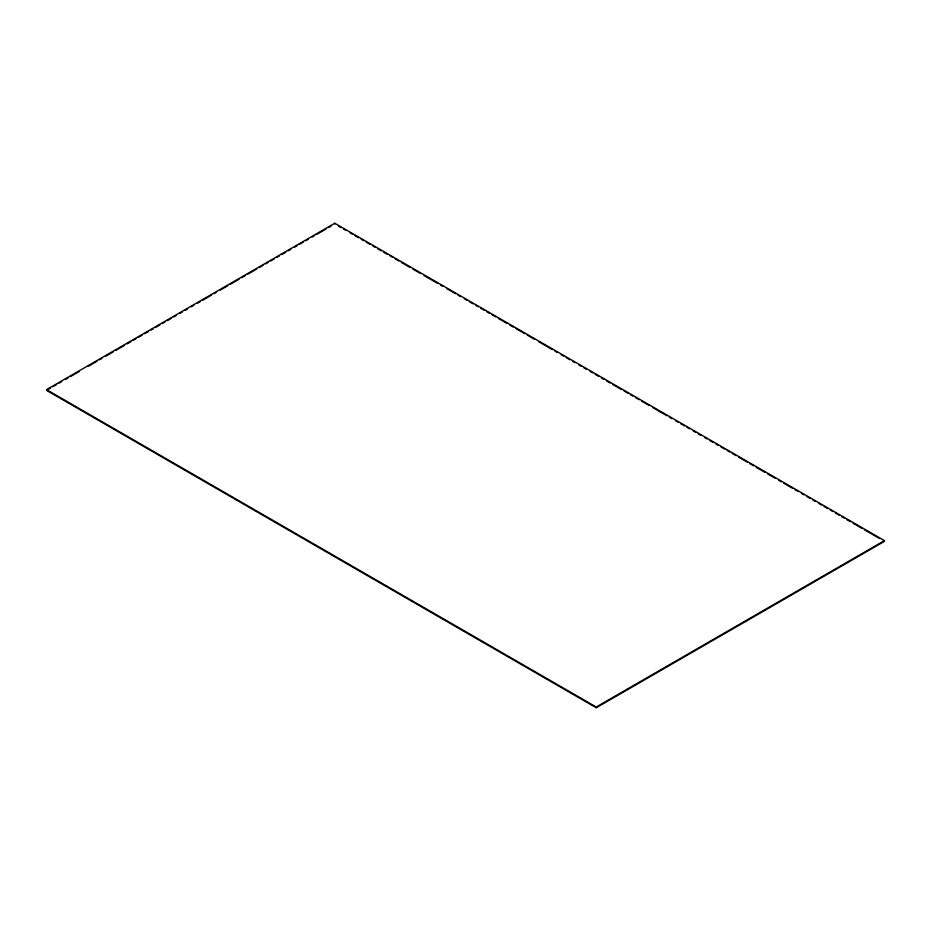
<?xml version="1.0" encoding="UTF-8"?>
<svg xmlns="http://www.w3.org/2000/svg" width="931" height="931" viewBox="0 0 931 931"><rect width="100%" height="100%" fill="white"/><g stroke="black" fill="none" stroke-linecap="round" stroke-linejoin="round"><path stroke-width="1.4" d="M46.55 389.658L334.764 223.265L884.45 540.62L884.45 541.342L596.236 707.735L46.55 390.38L46.55 389.658L596.236 707.025L884.45 540.62M47.807 389.647L50.321 388.204M52.846 386.749L56.616 384.561M59.13 383.106L61.655 381.663M65.426 379.476L67.951 378.021M70.465 376.578L79.275 371.481M88.084 366.395L96.894 361.309M99.408 359.855L101.933 358.412M105.703 356.224L113.256 351.871M115.77 350.417L124.579 345.331M127.093 343.876L130.875 341.689M133.389 340.246L135.903 338.791M138.428 337.336L142.199 335.16M144.724 333.705L148.494 331.517M151.008 330.063L153.534 328.62M156.047 327.165L159.818 324.977M162.343 323.534L164.857 322.079M167.371 320.625L171.153 318.437M173.666 316.994L176.18 315.539M179.962 313.351L182.476 311.908M184.99 310.454L187.515 308.999M191.286 306.811L193.799 305.368M197.581 303.18L200.095 301.725M202.609 300.271L211.418 295.185M213.944 293.742L216.458 292.287M220.228 290.1L227.781 285.747M230.306 284.292L239.116 279.207M241.629 277.752L245.4 275.576M247.925 274.121L256.735 269.036M259.249 267.581L263.019 265.393M265.544 263.95L268.058 262.495M270.572 261.041L274.354 258.853M276.868 257.41L279.381 255.955M281.907 254.5L285.677 252.324M288.191 250.87L290.716 249.415M294.487 247.227L297.001 245.784M299.526 244.329L303.297 242.141M305.81 240.698L308.336 239.244M312.106 237.056L314.62 235.601M317.145 234.158L325.955 229.073M328.468 227.618L330.982 226.163M338.535 226.163L341.049 227.606M343.562 229.061L346.088 230.516M349.858 232.692L352.372 234.147M354.886 235.601L358.668 237.777M361.181 239.232L363.695 240.687M366.209 242.141L369.979 244.318M372.493 245.772L375.018 247.215M377.532 248.67L381.303 250.846M383.816 252.301L387.599 254.477M390.112 255.932L392.626 257.387M395.14 258.841L398.91 261.017M401.424 262.472L410.234 267.558M412.747 269.001L420.3 273.365M424.07 275.541L437.907 283.536M440.421 284.979L442.935 286.434M446.717 288.61L455.515 293.696M458.029 295.15L460.554 296.605M464.325 298.781L466.838 300.236M469.352 301.691L473.123 303.867M475.648 305.321L478.162 306.765M480.675 308.219L484.446 310.395M486.96 311.85L489.485 313.305M491.999 314.759L495.769 316.936M498.283 318.39L507.092 323.476M509.606 324.931L513.377 327.107M515.89 328.562L524.7 333.635M527.214 335.09L534.766 339.454M538.537 341.63L552.374 349.614M554.888 351.068L557.401 352.523M561.184 354.699L563.697 356.154M566.211 357.609L569.981 359.785M572.495 361.24L575.021 362.694M578.791 364.871L581.305 366.325M583.818 367.768L586.332 369.223M590.114 371.399L592.628 372.854M595.142 374.309L598.912 376.485M601.426 377.939L603.951 379.394M606.465 380.849L610.236 383.025M612.749 384.48L621.559 389.554M624.073 391.008L627.843 393.185M630.357 394.639L632.882 396.094M635.396 397.549L639.166 399.725M641.68 401.18L649.233 405.532M653.003 407.72L666.84 415.703M669.354 417.158L671.868 418.613M675.65 420.789L678.164 422.243M680.677 423.686L684.448 425.874M686.962 427.317L689.475 428.772M693.258 430.948L695.771 432.403M698.285 433.858L700.799 435.312M704.581 437.489L707.095 438.943M709.608 440.398L713.379 442.574M715.892 444.029L718.406 445.484M720.931 446.927L724.702 449.114M727.216 450.557L729.729 452.012M732.243 453.467L736.025 455.643M738.539 457.098L747.337 462.183M749.862 463.638L753.633 465.814M756.147 467.269L764.956 472.343M767.47 473.798L775.011 478.162M778.793 480.338L781.307 481.793M783.821 483.247L792.63 488.321M795.144 489.776L797.658 491.231M801.428 493.407L803.942 494.861M806.467 496.316L810.238 498.492M812.751 499.947L815.265 501.402M819.036 503.578L821.561 505.033M824.075 506.476L827.845 508.663M830.359 510.107L832.873 511.561M835.398 513.016L839.168 515.192M841.682 516.647L844.196 518.101M846.71 519.556L850.492 521.732M853.005 523.187L861.803 528.273M864.329 529.716L879.423 538.432M596.236 707.025L596.236 707.735M334.764 223.265L334.764 223.975"/></g></svg>
